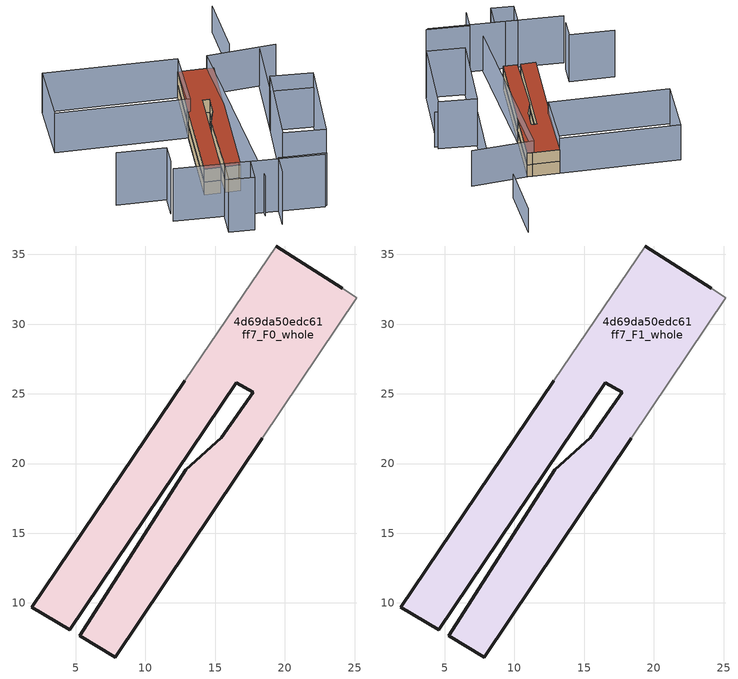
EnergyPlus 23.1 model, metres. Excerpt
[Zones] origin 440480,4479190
4d69da50edc61ff7_F0_whole
 floor ground (EU_floor_Construction): 24.13,32.57 25.16,31.91 18.39,21.83 7.82,6.12 5.28,7.64 12.89,19.57 15.43,21.84 17.72,25.11 16.51,25.8 4.58,8.07 1.85,9.69 12.82,25.93 19.38,35.6 z0
 wall outside (EU_wall_Construction): 24.13,32.57 19.38,35.6 / 12.82,25.93 1.85,9.69 4.58,8.07 16.51,25.8 17.72,25.11 15.43,21.84 12.89,19.57 5.28,7.64 7.82,6.12 18.39,21.83 z0:3
 wall adiabatic (EU_wall_Construction): 19.38,35.6 12.82,25.93 / 18.39,21.83 25.16,31.91 24.13,32.57 z0:3
4d69da50edc61ff7_F1_whole
 floor to 4d69da50edc61ff7_F0_whole (EU_floor_Construction): 24.13,32.57 25.16,31.91 18.39,21.83 7.82,6.12 5.28,7.64 12.89,19.57 15.43,21.84 17.72,25.11 16.51,25.8 4.58,8.07 1.85,9.69 12.82,25.93 19.38,35.6 z3
 wall outside (EU_wall_Construction): 24.13,32.57 19.38,35.6 / 12.82,25.93 1.85,9.69 4.58,8.07 16.51,25.8 17.72,25.11 15.43,21.84 12.89,19.57 5.28,7.64 7.82,6.12 18.39,21.83 z3:6
 wall adiabatic (EU_wall_Construction): 19.38,35.6 12.82,25.93 / 18.39,21.83 25.16,31.91 24.13,32.57 z3:6
 roof outside (EU_roof_Construction): 18.39,21.83 25.16,31.91 24.13,32.57 19.38,35.6 12.82,25.93 1.85,9.69 4.58,8.07 16.51,25.8 17.72,25.11 15.43,21.84 12.89,19.57 5.28,7.64 7.82,6.12 z6
shading: -7.91,7.71 15.85,-8.23 / 6.21,-6.84 8.78,-3.03 / 8.78,-3.03 16.37,-8.14 / -12.13,18.58 -4.19,13.4 / -4.19,13.4 -6.56,9.76 / -2.71,-1.85 0.13,2.33 / 0.13,2.33 4.18,-0.42 / 4.18,-0.42 1.34,-4.6 / 1.34,-4.6 -2.71,-1.85 / 14.76,2.04 25.21,16.81 / 25.21,16.81 31.87,12.1 / 31.87,12.1 21.41,-2.67 / 21.41,-2.67 14.76,2.04 z0:12; 5.78,-2.7 23.91,32.55 / 23.91,32.55 35.76,26.46 / 32.03,11.23 24.83,16.27 / 24.83,16.27 32.94,27.85 / -2.17,49.36 19.38,35.6 / 19.38,35.6 12.44,24.74 / 12.44,24.74 -9.1,38.49 / -9.1,38.49 -2.17,49.36 z0:9; 32.28,35.27 38.28,46.3 z0:6
[Building]
EU S2 Campaign: North Axis=0; Terrain=City; Solar Distribution=FullExterior
[Site:Location]
Madrid: Latitude=40.5; Longitude=-3.5; Time Zone=1; Elevation=609
[SizingPeriod:WeatherFileDays]
AnnualSizingPeriod: Begin Month=1; Begin Day of Month=1; End Month=12; End Day of Month=31; Day of Week for Start Day=Monday; Use Weather File Daylight Saving Period=No; Use Weather File Rain and Snow Indicators=No
[MATERIAL]
EU_InternalMass_Material: Roughness=MediumRough; Thickness=0.1; Conductivity=1; Density=1800; Specific Heat=900; Thermal Absorptance=0.9; Solar Absorptance=0.7; Visible Absorptance=0.7
[MATERIAL:NOMASS] Roughness=MediumRough; Thermal Absorptance=0.9; Solar Absorptance=0.7; Visible Absorptance=0.7
Name | Thermal Resistance
EU_wall_NoMass | 0.419739
EU_roof_NoMass | 0.352165
EU_floor_NoMass | 0.608284
[CONSTRUCTION]
EU_wall_Construction: EU_wall_NoMass
EU_roof_Construction: EU_roof_NoMass
EU_floor_Construction: EU_floor_NoMass
EU_InternalMass_Construction: EU_InternalMass_Material
[ZONE] Type=1; Multiplier=1; Ceiling Height=autocalculate; Floor Area=autocalculate; Part of Total Floor Area=Yes
Name | Volume
4d69da50edc61ff7_F0_whole | 594.391
4d69da50edc61ff7_F1_whole | 594.392
[INTERNALMASS] Construction=EU_InternalMass_Construction; Surface Area=198.131
Name | Zone or ZoneList
4d69da50edc61ff7_F0_whole_EU_InternalMass | 4d69da50edc61ff7_F0_whole
4d69da50edc61ff7_F1_whole_EU_InternalMass | 4d69da50edc61ff7_F1_whole
[OTHEREQUIPMENT] Fuel Type=Electricity; Design Level Calculation Method=Watts/Area; Power per Zone Floor Area=1; Fraction Latent=0; Fraction Radiant=0; Fraction Lost=0; Carbon Dioxide Generation Rate=0; EndUse Subcategory=EU_Step8_InternalGains
Name | Zone or ZoneList or Space or SpaceList | Schedule
EU_Step8_InternalGain_4d69da50edc61ff7_F0_whole_f000 | 4d69da50edc61ff7_F0_whole | EU_Step8_GainSchedule_4d69da50edc61ff7_F0_whole_f000
EU_Step8_InternalGain_4d69da50edc61ff7_F1_whole_f000 | 4d69da50edc61ff7_F1_whole | EU_Step8_GainSchedule_4d69da50edc61ff7_F1_whole_f000
[ZONEVENTILATION:DESIGNFLOWRATE] Schedule=EU_AlwaysOn; Design Flow Rate Calculation Method=AirChanges/Hour; Air Changes per Hour=0.703302; Ventilation Type=Natural; Fan Pressure Rise=0; Fan Total Efficiency=1; Constant Term Coefficient=1; Temperature Term Coefficient=0; Velocity Term Coefficient=0; Velocity Squared Term Coefficient=0; Minimum Indoor Temperature=-100; Maximum Indoor Temperature=100; Delta Temperature=-100; Minimum Outdoor Temperature=-100; Maximum Outdoor Temperature=100; Maximum Wind Speed=40
Name | Zone or ZoneList or Space or SpaceList
EU_ConstantAir_4d69da50edc61ff7_F0_whole | 4d69da50edc61ff7_F0_whole
EU_ConstantAir_4d69da50edc61ff7_F1_whole | 4d69da50edc61ff7_F1_whole
[HVACTEMPLATE:THERMOSTAT] Constant Heating Setpoint=20; Constant Cooling Setpoint=50
EU_HeatOnly_4d69da50edc61ff7_F0_whole; EU_HeatOnly_4d69da50edc61ff7_F1_whole
[HVACTEMPLATE:ZONE:IDEALLOADSAIRSYSTEM] System Availability Schedule=EU_AlwaysOn; Maximum Heating Supply Air Temperature=50; Minimum Cooling Supply Air Temperature=13; Maximum Heating Supply Air Humidity Ratio=0.0156; Minimum Cooling Supply Air Humidity Ratio=0.0077; Heating Limit=NoLimit; Cooling Limit=NoLimit; Heating Availability Schedule=EU_AlwaysOn; Cooling Availability Schedule=EU_CoolingOff; Dehumidification Control Type=ConstantSensibleHeatRatio; Cooling Sensible Heat Ratio=0.7; Dehumidification Setpoint=60; Humidification Control Type=None; Humidification Setpoint=30; Outdoor Air Method=None; Outdoor Air Flow Rate per Person=0.00944; Outdoor Air Flow Rate per Zone Floor Area=0; Outdoor Air Flow Rate per Zone=0; Demand Controlled Ventilation Type=None; Outdoor Air Economizer Type=NoEconomizer; Heat Recovery Type=None; Sensible Heat Recovery Effectiveness=0.7; Latent Heat Recovery Effectiveness=0.65
Name | Template Thermostat
4d69da50edc61ff7_F0_whole | EU_HeatOnly_4d69da50edc61ff7_F0_whole
4d69da50edc61ff7_F1_whole | EU_HeatOnly_4d69da50edc61ff7_F1_whole
[SIZING:ZONE] Zone Cooling Design Supply Air Temperature Input Method=SupplyAirTemperature; Zone Cooling Design Supply Air Temperature=13; Zone Heating Design Supply Air Temperature Input Method=SupplyAirTemperature; Zone Heating Design Supply Air Temperature=50; Zone Cooling Design Supply Air Humidity Ratio=0.008; Zone Heating Design Supply Air Humidity Ratio=0.008; Cooling Design Air Flow Method=DesignDay; Cooling Design Air Flow Rate=0; Cooling Minimum Air Flow per Zone Floor Area=0.000762; Cooling Minimum Air Flow=0; Cooling Minimum Air Flow Fraction=0.2; Heating Design Air Flow Method=DesignDay; Heating Design Air Flow Rate=0; Heating Maximum Air Flow per Zone Floor Area=0.002032; Heating Maximum Air Flow=0.141576; Heating Maximum Air Flow Fraction=0.3; Account for Dedicated Outdoor Air System=No; Dedicated Outdoor Air System Control Strategy=NeutralSupplyAir; Dedicated Outdoor Air Low Setpoint Temperature for Design=autosize; Dedicated Outdoor Air High Setpoint Temperature for Design=autosize; Zone Load Sizing Method=Sensible Load Only No Latent Load; Zone Latent Cooling Design Supply Air Humidity Ratio Input Method=HumidityRatioDifference; Zone Cooling Design Supply Air Humidity Ratio Difference=0.005; Zone Latent Heating Design Supply Air Humidity Ratio Input Method=HumidityRatioDifference; Zone Humidification Design Supply Air Humidity Ratio Difference=0.005
4d69da50edc61ff7_F0_whole; 4d69da50edc61ff7_F1_whole
[SCHEDULE:CONSTANT]
Name | Hourly Value
EU_AlwaysOn | 1
EU_CoolingOff | 0
[SCHEDULE:FILE] Column Number=1; Rows to Skip at Top=0; Number of Hours of Data=8760; Column Separator=Comma; Interpolate to Timestep=No; Minutes per Item=60; Adjust Schedule for Daylight Savings=Yes
Name | File
EU_Step8_GainSchedule_4d69da50edc61ff7_F0_whole_f000 | ../../schedules/4d69da50edc61ff7/4d69da50edc61ff7_F0_whole_f000_gain.csv
EU_Step8_GainSchedule_4d69da50edc61ff7_F1_whole_f000 | ../../schedules/4d69da50edc61ff7/4d69da50edc61ff7_F1_whole_f000_gain.csv
